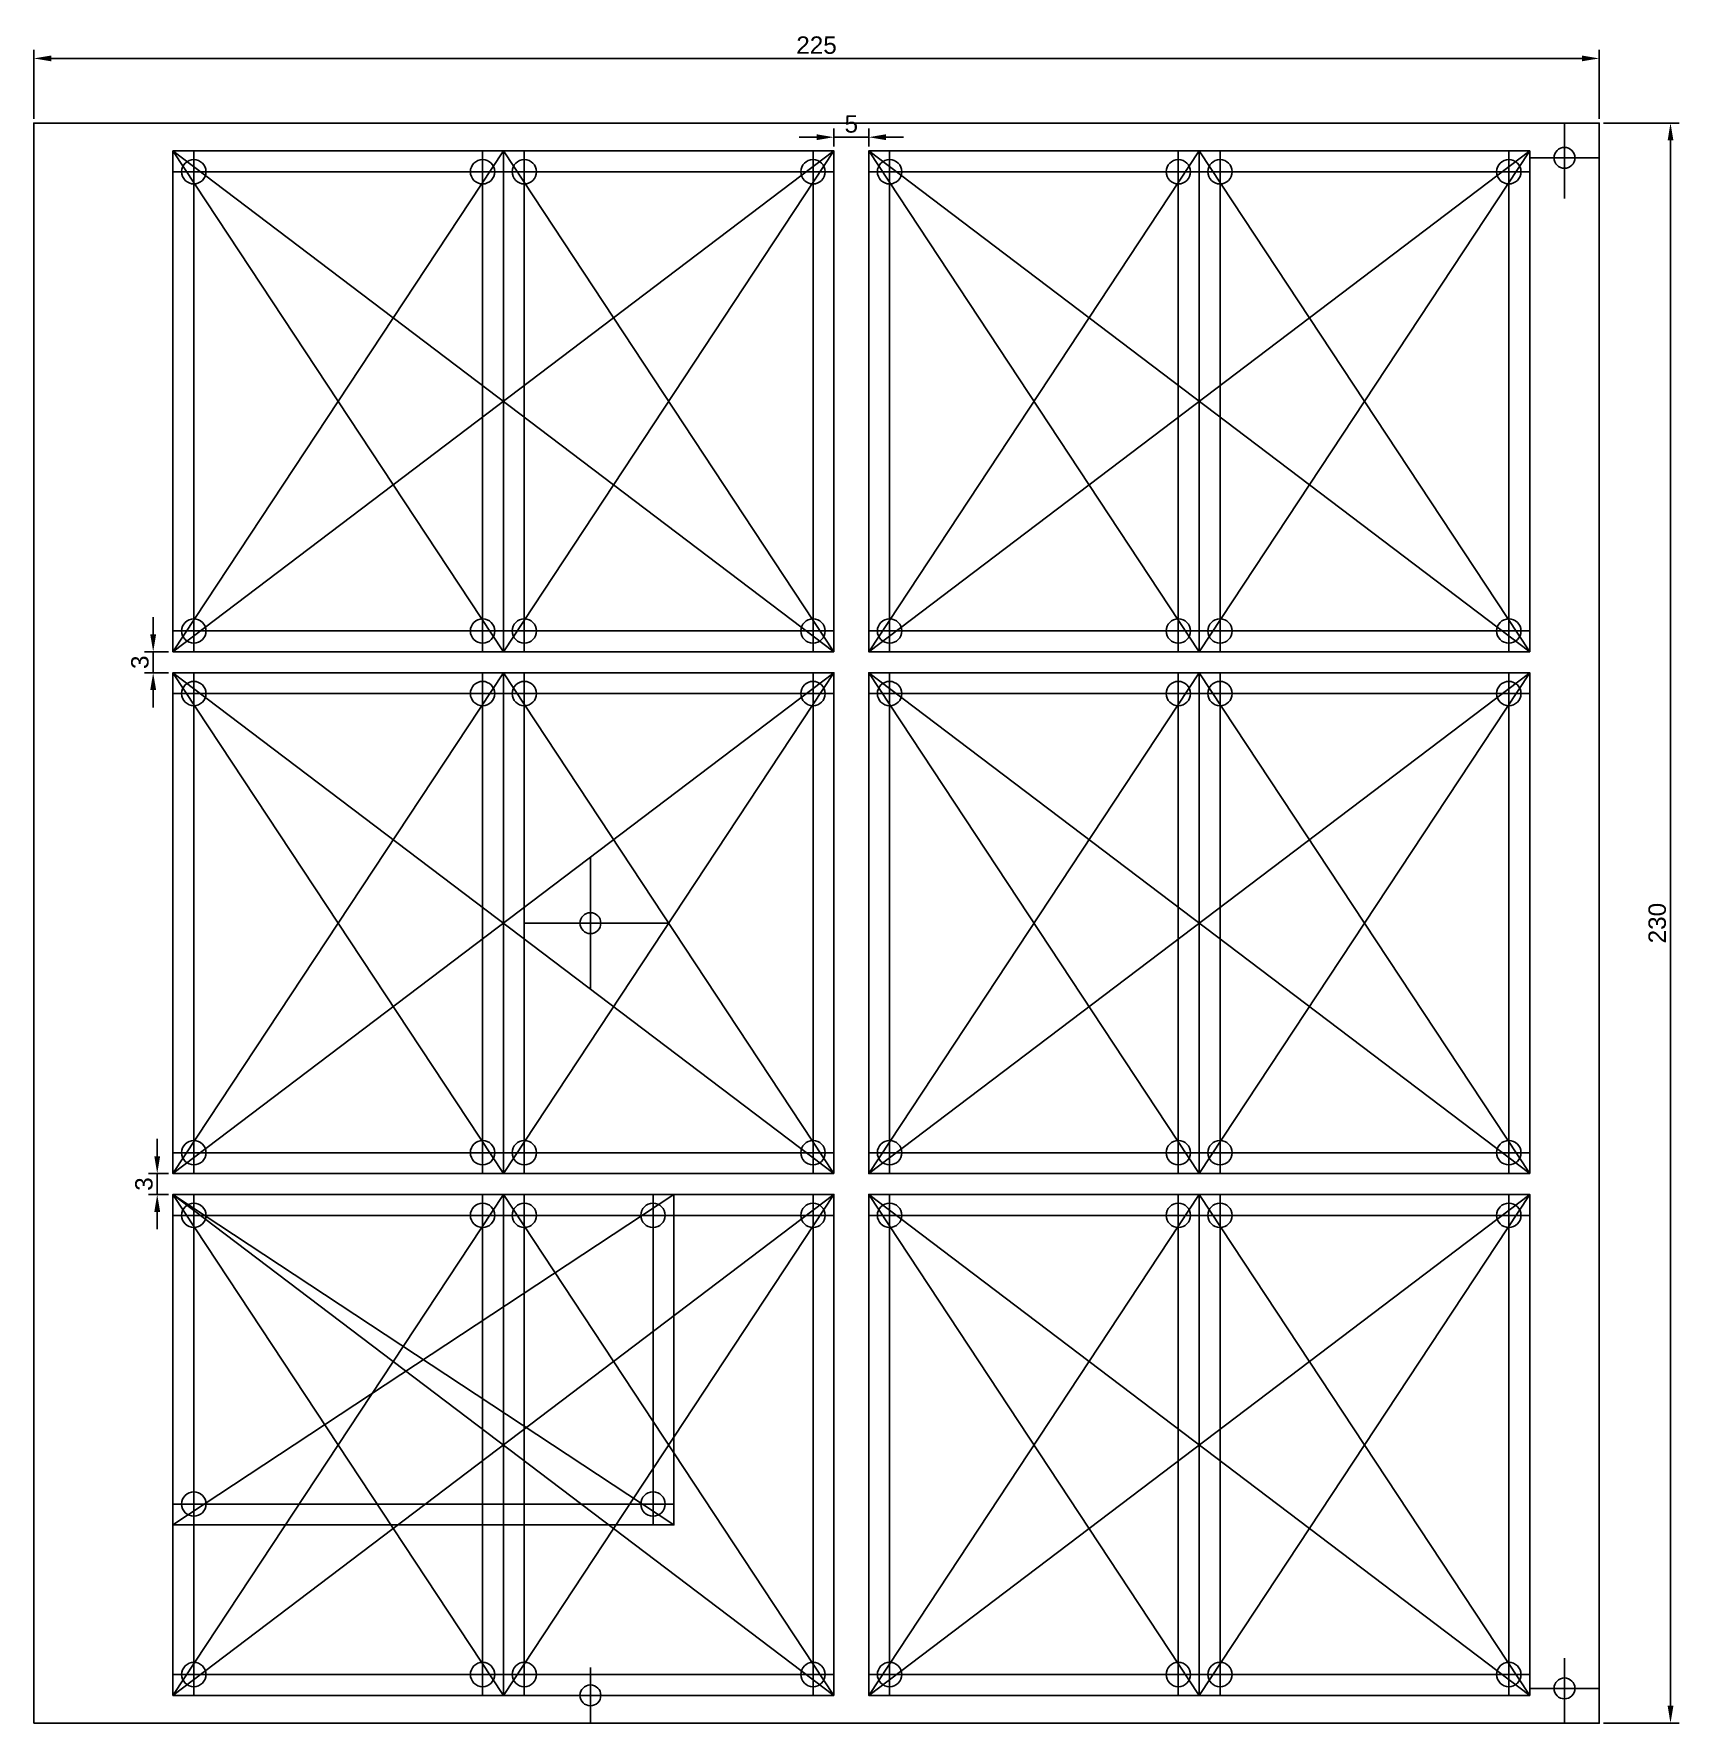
# Model space of a CAD drawing. Header units: millimetres. Extents: x 0 to 236, y 0 to 243.
import ezdxf

# ---------------------------------------------------------------- set-up
doc = ezdxf.new("R2010")
doc.units = ezdxf.units.MM
doc.layers.add('board', color=30, linetype='Continuous')
doc.styles.get("Standard").update_dxf_attribs({"font": 'arial.ttf'})
doc.dimstyles.new('ISO-25', dxfattribs={"dimtxt": 2.5, "dimasz": 2.5, "dimexe": 1.25, "dimexo": 0.625, "dimtad": 1, "dimtxsty": 'Standard', "dimcen": 2.5, "dimadec": 0, "dimazin": 0, "dimtfac": 1, "dimtmove": 0, "dimatfit": 3, "dimfxl": 1, "dimarcsym": 0})

# ---------------------------------------------------------------- blocks, each defined once
blk = doc.blocks.new('*D2')
at = {"color": 0, "lineweight": -2, "transparency": 16777216}
for p, q in [((0, 230.62), (0, 240.54)), ((225, 230.62), (225, 240.54)), ((2.5, 239.29), (222.5, 239.29))]:
    blk.add_line(p, q, dxfattribs=at)
at = {"color": 0, "transparency": 16777216}
for points in [[(2.5, 239.71), (2.5, 238.88), (0, 239.29)], [(222.5, 239.71), (222.5, 238.88), (225, 239.29)]]:
    blk.add_solid(points, dxfattribs=at)
at = {"layer": 'Defpoints', "color": 0, "transparency": 16777216}
for p in [(225, 239.29), (0, 230), (225, 230)]:
    blk.add_point(p, dxfattribs=at)
at = {"color": 0, "transparency": 16777216, "insert": (112.5, 241.19), "char_height": 2.5, "attachment_point": 5}
blk.add_mtext('225', dxfattribs=at)
blk = doc.blocks.new('*D3')
at = {"color": 0, "lineweight": -2, "transparency": 16777216}
for p, q in [((225.62, 230), (236.49, 230)), ((235.24, 227.5), (235.24, 2.5)), ((225.62, 0), (236.49, 0))]:
    blk.add_line(p, q, dxfattribs=at)
at = {"color": 0, "transparency": 16777216}
for points in [[(234.83, 227.5), (235.66, 227.5), (235.24, 230)], [(234.83, 2.5), (235.66, 2.5), (235.24, 0)]]:
    blk.add_solid(points, dxfattribs=at)
at = {"layer": 'Defpoints', "color": 0, "transparency": 16777216}
for p in [(225, 230), (225, 0), (235.24, 0)]:
    blk.add_point(p, dxfattribs=at)
at = {"color": 0, "transparency": 16777216, "insert": (233.34, 115), "char_height": 2.5, "attachment_point": 5, "rotation": 90}
blk.add_mtext('230', dxfattribs=at)
blk = doc.blocks.new('*D4')
at = {"color": 0, "lineweight": -2, "transparency": 16777216}
for p, q in [((17.16, 156.5), (17.16, 159)), ((19.37, 154), (15.91, 154)), ((17.16, 154), (17.16, 151)), ((19.37, 151), (15.91, 151)), ((17.16, 148.5), (17.16, 146))]:
    blk.add_line(p, q, dxfattribs=at)
at = {"color": 0, "transparency": 16777216}
for points in [[(16.74, 156.5), (17.58, 156.5), (17.16, 154)], [(16.74, 148.5), (17.58, 148.5), (17.16, 151)]]:
    blk.add_solid(points, dxfattribs=at)
at = {"layer": 'Defpoints', "color": 0, "transparency": 16777216}
for p in [(20, 154), (17.16, 151), (20, 151)]:
    blk.add_point(p, dxfattribs=at)
at = {"color": 0, "transparency": 16777216, "insert": (15.26, 152.5), "char_height": 2.5, "attachment_point": 5, "rotation": 90}
blk.add_mtext('3', dxfattribs=at)
blk = doc.blocks.new('*D5')
at = {"color": 0, "lineweight": -2, "transparency": 16777216}
for p, q in [((17.74, 81.5), (17.74, 84)), ((19.37, 79), (16.49, 79)), ((17.74, 79), (17.74, 76)), ((19.37, 76), (16.49, 76)), ((17.74, 73.5), (17.74, 71))]:
    blk.add_line(p, q, dxfattribs=at)
at = {"color": 0, "transparency": 16777216}
for points in [[(17.32, 81.5), (18.16, 81.5), (17.74, 79)], [(17.32, 73.5), (18.16, 73.5), (17.74, 76)]]:
    blk.add_solid(points, dxfattribs=at)
at = {"layer": 'Defpoints', "color": 0, "transparency": 16777216}
for p in [(20, 79), (17.74, 76), (20, 76)]:
    blk.add_point(p, dxfattribs=at)
at = {"color": 0, "transparency": 16777216, "insert": (15.84, 77.5), "char_height": 2.5, "attachment_point": 5, "rotation": 90}
blk.add_mtext('3', dxfattribs=at)
blk = doc.blocks.new('*D6')
at = {"color": 0, "lineweight": -2, "transparency": 16777216}
for p, q in [((115, 226.62), (115, 229.22)), ((120, 226.62), (120, 229.22)), ((112.5, 227.97), (110, 227.97)), ((115, 227.97), (120, 227.97)), ((122.5, 227.97), (125, 227.97))]:
    blk.add_line(p, q, dxfattribs=at)
at = {"color": 0, "transparency": 16777216}
for points in [[(112.5, 228.39), (112.5, 227.55), (115, 227.97)], [(122.5, 228.39), (122.5, 227.55), (120, 227.97)]]:
    blk.add_solid(points, dxfattribs=at)
at = {"layer": 'Defpoints', "color": 0, "transparency": 16777216}
for p in [(115, 226), (120, 227.97), (120, 226)]:
    blk.add_point(p, dxfattribs=at)
at = {"color": 0, "transparency": 16777216, "insert": (117.5, 229.86), "char_height": 2.5, "attachment_point": 5}
blk.add_mtext('5', dxfattribs=at)

msp = doc.modelspace()

# ---------------------------------------------------------------- linework, layer by layer
for p, q in [((220, 230), (220, 219.143)), ((20, 154), (115, 226)), ((115, 154), (20, 226)), ((20, 154), (67.5, 226)), ((20, 226), (67.5, 154)), ((23, 154), (23, 226)), ((23, 154), (23, 226)), ((64.5, 154), (64.5, 226)), ((67.5, 154), (115, 226)), ((67.5, 226), (115, 154)), ((70.5, 154), (70.5, 226)), ((112, 154), (112, 226)), ((112, 154), (112, 226)), ((120, 154), (215, 226)), ((215, 154), (120, 226)), ((120, 154), (167.5, 226)), ((120, 226), (167.5, 154)), ((123, 154), (123, 226)), ((123, 154), (123, 226)), ((164.5, 154), (164.5, 226)), ((167.5, 154), (215, 226)), ((167.5, 226), (215, 154)), ((170.5, 154), (170.5, 226)), ((212, 154), (212, 226)), ((212, 154), (212, 226)), ((215, 225), (225, 225)), ((20, 223), (115, 223)), ((20, 223), (67.5, 223)), ((67.5, 223), (115, 223)), ((120, 223), (215, 223)), ((120, 223), (167.5, 223)), ((167.5, 223), (215, 223)), ((20, 157), (115, 157)), ((20, 157), (67.5, 157)), ((67.5, 157), (115, 157)), ((120, 157), (215, 157)), ((120, 157), (167.5, 157)), ((167.5, 157), (215, 157)), ((20, 79), (115, 151)), ((115, 79), (20, 151)), ((20, 79), (67.5, 151)), ((20, 151), (67.5, 79)), ((23, 79), (23, 151)), ((23, 79), (23, 151)), ((64.5, 79), (64.5, 151)), ((67.5, 79), (115, 151)), ((67.5, 151), (115, 79)), ((70.5, 79), (70.5, 151)), ((112, 79), (112, 151)), ((112, 79), (112, 151)), ((120, 79), (215, 151)), ((215, 79), (120, 151)), ((120, 79), (167.5, 151)), ((120, 151), (167.5, 79)), ((123, 79), (123, 151)), ((123, 79), (123, 151)), ((164.5, 79), (164.5, 151)), ((167.5, 79), (215, 151)), ((167.5, 151), (215, 79)), ((170.5, 79), (170.5, 151)), ((212, 79), (212, 151)), ((212, 79), (212, 151)), ((20, 148), (115, 148)), ((20, 148), (67.5, 148)), ((67.5, 148), (115, 148)), ((120, 148), (215, 148)), ((120, 148), (167.5, 148)), ((167.5, 148), (215, 148)), ((80, 124.474), (80, 105.526)), ((70.5, 115), (91.25, 115)), ((20, 82), (115, 82)), ((20, 82), (67.5, 82)), ((67.5, 82), (115, 82)), ((120, 82), (215, 82)), ((120, 82), (167.5, 82)), ((167.5, 82), (215, 82)), ((20, 4), (115, 76)), ((115, 4), (20, 76)), ((20, 4), (67.5, 76)), ((20, 76), (67.5, 4)), ((92, 28.5), (20, 76)), ((20, 28.5), (92, 76)), ((23, 4), (23, 76)), ((23, 4), (23, 76)), ((23, 28.5), (23, 76)), ((64.5, 4), (64.5, 76)), ((67.5, 4), (115, 76)), ((67.5, 76), (115, 4)), ((70.5, 4), (70.5, 76)), ((89, 28.5), (89, 76)), ((112, 4), (112, 76)), ((112, 4), (112, 76)), ((120, 4), (215, 76)), ((215, 4), (120, 76)), ((120, 4), (167.5, 76)), ((120, 76), (167.5, 4)), ((123, 4), (123, 76)), ((123, 4), (123, 76)), ((164.5, 4), (164.5, 76)), ((167.5, 4), (215, 76)), ((167.5, 76), (215, 4)), ((170.5, 4), (170.5, 76)), ((212, 4), (212, 76)), ((212, 4), (212, 76)), ((20, 73), (115, 73)), ((20, 73), (67.5, 73)), ((92, 73), (20, 73)), ((67.5, 73), (115, 73)), ((120, 73), (215, 73)), ((120, 73), (167.5, 73)), ((167.5, 73), (215, 73)), ((92, 31.5), (20, 31.5)), ((80, 8), (80, 0)), ((220, 0), (220, 9.337)), ((20, 7), (115, 7)), ((20, 7), (67.5, 7)), ((67.5, 7), (115, 7)), ((120, 7), (215, 7)), ((120, 7), (167.5, 7)), ((167.5, 7), (215, 7)), ((215, 5), (225, 5))]:
    msp.add_line(p, q)
for points in [[(115, 154), (115, 226), (20, 226), (20, 154)], [(67.5, 154), (67.5, 226), (20, 226), (20, 154)], [(115, 154), (115, 226), (67.5, 226), (67.5, 154)], [(215, 154), (215, 226), (120, 226), (120, 154)], [(167.5, 154), (167.5, 226), (120, 226), (120, 154)], [(215, 154), (215, 226), (167.5, 226), (167.5, 154)], [(115, 79), (115, 151), (20, 151), (20, 79)], [(67.5, 79), (67.5, 151), (20, 151), (20, 79)], [(115, 79), (115, 151), (67.5, 151), (67.5, 79)], [(215, 79), (215, 151), (120, 151), (120, 79)], [(167.5, 79), (167.5, 151), (120, 151), (120, 79)], [(215, 79), (215, 151), (167.5, 151), (167.5, 79)], [(115, 4), (115, 76), (20, 76), (20, 4)], [(67.5, 4), (67.5, 76), (20, 76), (20, 4)], [(92, 76), (20, 76), (20, 28.5), (92, 28.5)], [(115, 4), (115, 76), (67.5, 76), (67.5, 4)], [(215, 4), (215, 76), (120, 76), (120, 4)], [(167.5, 4), (167.5, 76), (120, 76), (120, 4)], [(215, 4), (215, 76), (167.5, 76), (167.5, 4)]]:
    msp.add_lwpolyline(points, close=True)
for centre, radius in [((220, 225), 1.5), ((23, 223), 1.75), ((23, 223), 1.75), ((64.5, 223), 1.75), ((70.5, 223), 1.75), ((112, 223), 1.75), ((112, 223), 1.75), ((123, 223), 1.75), ((123, 223), 1.75), ((164.5, 223), 1.75), ((170.5, 223), 1.75), ((212, 223), 1.75), ((212, 223), 1.75), ((23, 157), 1.75), ((23, 157), 1.75), ((64.5, 157), 1.75), ((70.5, 157), 1.75), ((112, 157), 1.75), ((112, 157), 1.75), ((123, 157), 1.75), ((123, 157), 1.75), ((164.5, 157), 1.75), ((170.5, 157), 1.75), ((212, 157), 1.75), ((212, 157), 1.75), ((23, 148), 1.75), ((23, 148), 1.75), ((64.5, 148), 1.75), ((70.5, 148), 1.75), ((112, 148), 1.75), ((112, 148), 1.75), ((123, 148), 1.75), ((123, 148), 1.75), ((164.5, 148), 1.75), ((170.5, 148), 1.75), ((212, 148), 1.75), ((212, 148), 1.75), ((80, 115), 1.5), ((23, 82), 1.75), ((23, 82), 1.75), ((64.5, 82), 1.75), ((70.5, 82), 1.75), ((112, 82), 1.75), ((112, 82), 1.75), ((123, 82), 1.75), ((123, 82), 1.75), ((164.5, 82), 1.75), ((170.5, 82), 1.75), ((212, 82), 1.75), ((212, 82), 1.75), ((23, 73), 1.75), ((23, 73), 1.75), ((23, 73), 1.75), ((64.5, 73), 1.75), ((70.5, 73), 1.75), ((89, 73), 1.75), ((112, 73), 1.75), ((112, 73), 1.75), ((123, 73), 1.75), ((123, 73), 1.75), ((164.5, 73), 1.75), ((170.5, 73), 1.75), ((212, 73), 1.75), ((212, 73), 1.75), ((23, 31.5), 1.75), ((89, 31.5), 1.75), ((23, 7), 1.75), ((23, 7), 1.75), ((64.5, 7), 1.75), ((70.5, 7), 1.75), ((112, 7), 1.75), ((112, 7), 1.75), ((123, 7), 1.75), ((123, 7), 1.75), ((164.5, 7), 1.75), ((170.5, 7), 1.75), ((212, 7), 1.75), ((212, 7), 1.75), ((80, 4), 1.5), ((220, 5), 1.5)]:
    msp.add_circle(centre, radius)
at = {"layer": 'board'}
msp.add_lwpolyline([(0, 0), (225, 0), (225, 230), (0, 230)], close=True, dxfattribs=at)

# ---------------------------------------------------------------- dimensions: what is measured, and where the dimension line sits
for base, p1, p2, picture, middle in [((225, 239.292), (0, 230), (225, 230), '*D2', (112.5, 241.194)), ((120, 227.968), (115, 226), (120, 226), '*D6', (117.5, 229.865))]:
    dim = msp.add_linear_dim(base=base, p1=p1, p2=p2, dimstyle='ISO-25')
    dim.commit()
    dim.dimension.update_dxf_attribs({"geometry": picture, "text_midpoint": middle})
for base, p1, p2, picture, middle in [((235.244, 0), (225, 230), (225, 0), '*D3', (233.341, 115)), ((17.16, 151), (20, 154), (20, 151), '*D4', (15.258, 152.5)), ((17.739, 76), (20, 79), (20, 76), '*D5', (15.837, 77.5))]:
    dim = msp.add_linear_dim(base=base, p1=p1, p2=p2, angle=90, dimstyle='ISO-25')
    dim.commit()
    dim.dimension.update_dxf_attribs({"geometry": picture, "text_midpoint": middle})

doc.saveas('drawing.dxf')
